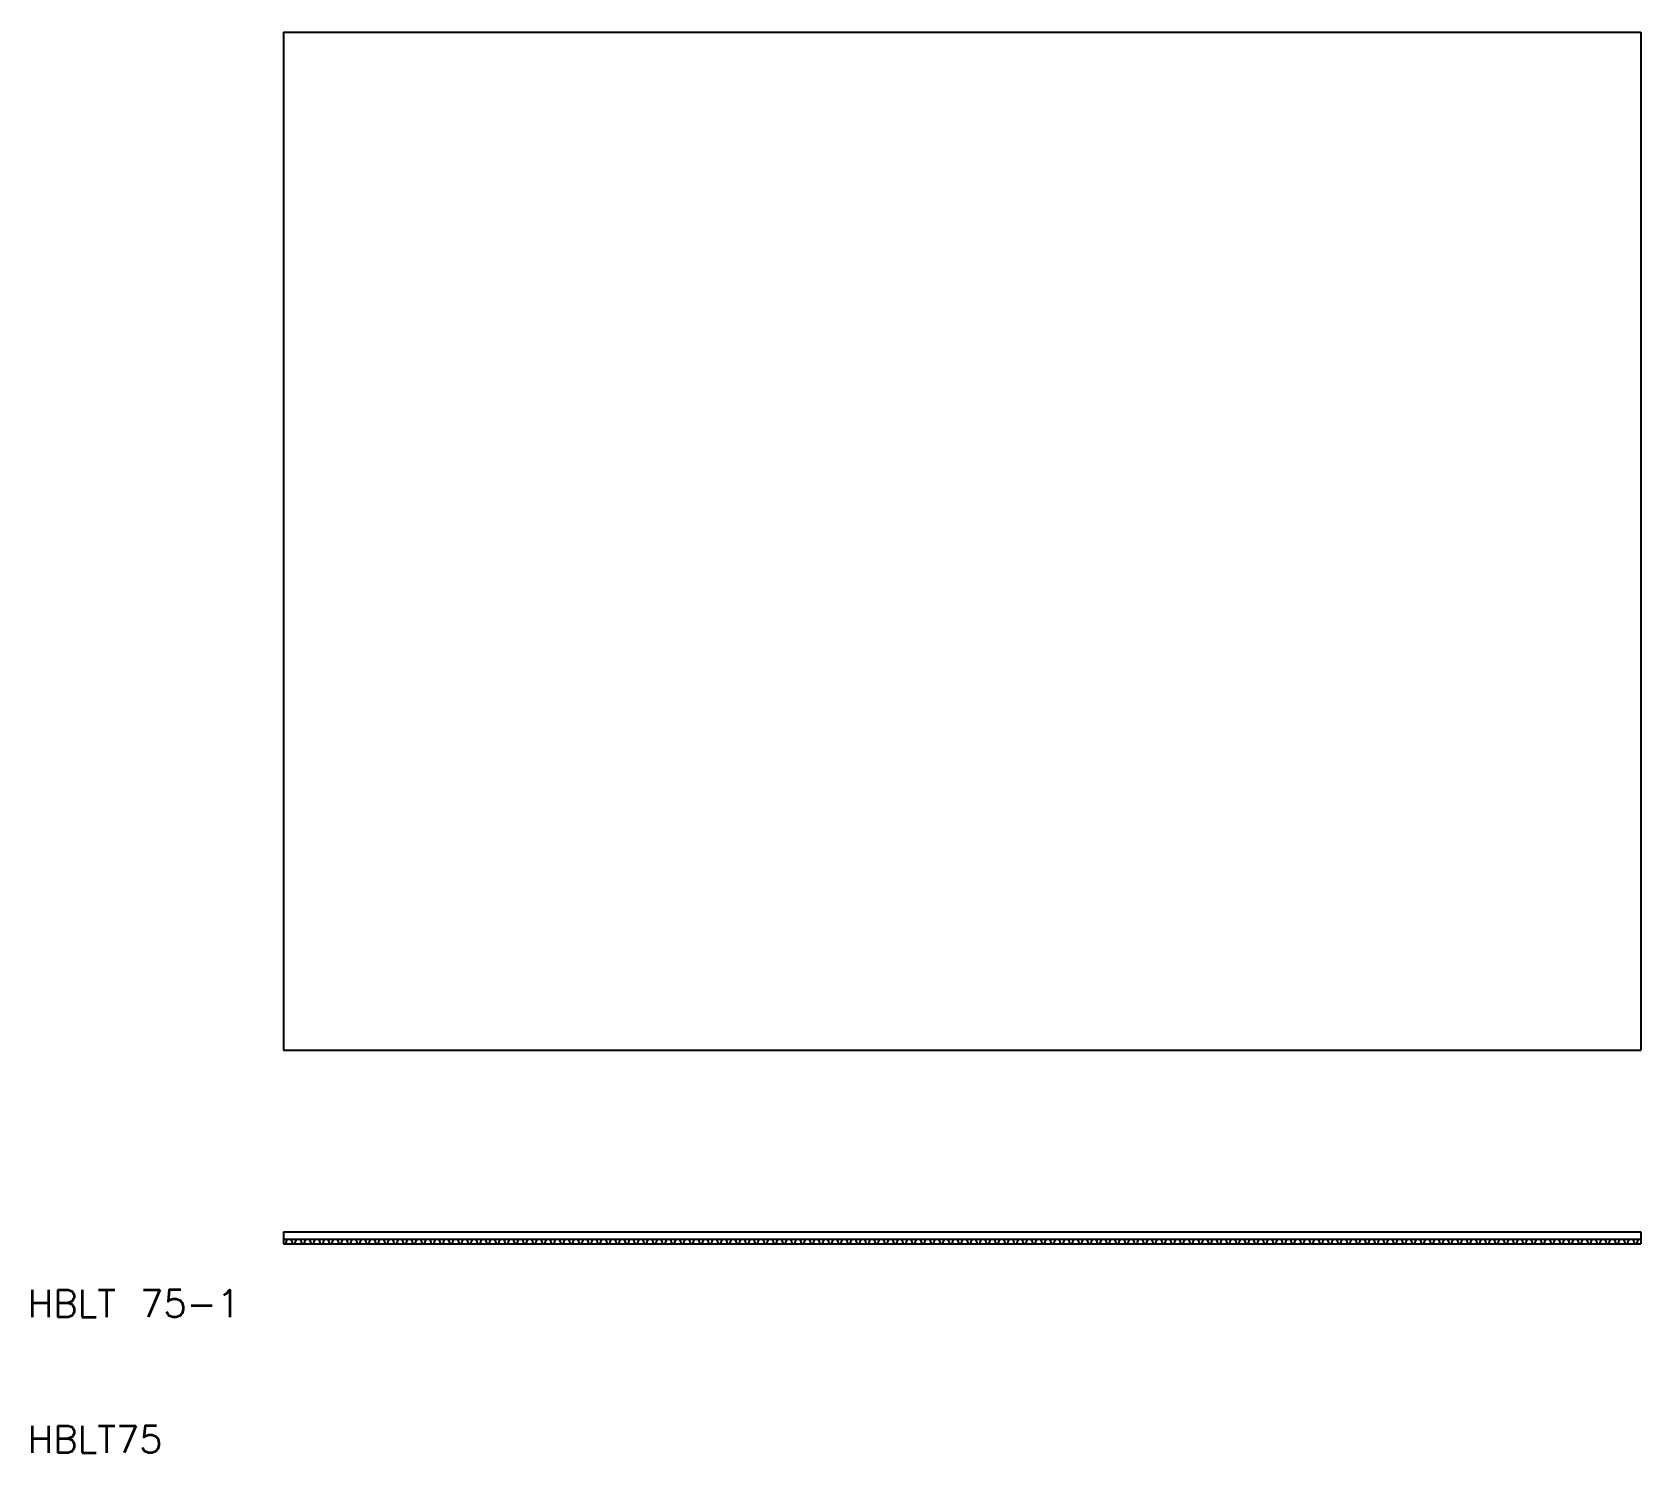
# Model space of a CAD drawing. Extents: x 10 to 129, y 10 to 115.
import ezdxf

# ---------------------------------------------------------------- set-up
doc = ezdxf.new("R2010")
doc.units = 0
doc.layers.get('0').update_dxf_attribs({"linetype": 'CONTINUOUS'})
doc.styles.get("Standard").update_dxf_attribs({"font": 'txt.shx', "bigfont": 'extfont.shx'})

msp = doc.modelspace()

# ---------------------------------------------------------------- linework, layer by layer
at = {"color": 7, "linetype": 'CONTINUOUS'}
for p, q in [((28.86, 114.67), (128.86, 114.67)), ((28.86, 114.67), (28.86, 39.67)), ((128.86, 114.67), (128.86, 39.67)), ((28.86, 39.67), (128.86, 39.67)), ((28.86, 26.29), (128.86, 26.29)), ((28.86, 26.29), (28.86, 25.39)), ((128.86, 26.29), (128.86, 25.39)), ((28.86, 25.73), (128.86, 25.73)), ((28.86, 25.39), (128.86, 25.39)), ((29.02, 25.39), (29.14, 25.73)), ((29.4, 25.73), (29.52, 25.39)), ((29.7, 25.39), (29.82, 25.73)), ((30.08, 25.73), (30.21, 25.39)), ((30.38, 25.39), (30.51, 25.73)), ((30.76, 25.73), (30.89, 25.39)), ((31.06, 25.39), (31.19, 25.73)), ((31.45, 25.73), (31.57, 25.39)), ((31.75, 25.39), (31.87, 25.73)), ((32.13, 25.73), (32.25, 25.39)), ((32.43, 25.39), (32.55, 25.73)), ((32.81, 25.73), (32.93, 25.39)), ((33.11, 25.39), (33.23, 25.73)), ((33.49, 25.73), (33.61, 25.39)), ((33.79, 25.39), (33.91, 25.73)), ((34.17, 25.73), (34.3, 25.39)), ((34.47, 25.39), (34.6, 25.73)), ((34.85, 25.73), (34.98, 25.39)), ((35.15, 25.39), (35.28, 25.73)), ((35.54, 25.73), (35.66, 25.39)), ((35.84, 25.39), (35.96, 25.73)), ((36.22, 25.73), (36.34, 25.39)), ((36.52, 25.39), (36.64, 25.73)), ((36.9, 25.73), (37.02, 25.39)), ((37.2, 25.39), (37.32, 25.73)), ((37.58, 25.73), (37.71, 25.39)), ((37.88, 25.39), (38.01, 25.73)), ((38.26, 25.73), (38.39, 25.39)), ((38.56, 25.39), (38.69, 25.73)), ((38.94, 25.73), (39.07, 25.39)), ((39.24, 25.39), (39.37, 25.73)), ((39.63, 25.73), (39.75, 25.39)), ((39.93, 25.39), (40.05, 25.73)), ((40.31, 25.73), (40.43, 25.39)), ((40.61, 25.39), (40.73, 25.73)), ((40.99, 25.73), (41.11, 25.39)), ((41.29, 25.39), (41.41, 25.73)), ((41.67, 25.73), (41.8, 25.39)), ((41.97, 25.39), (42.1, 25.73)), ((42.35, 25.73), (42.48, 25.39)), ((42.65, 25.39), (42.78, 25.73)), ((43.04, 25.73), (43.16, 25.39)), ((43.34, 25.39), (43.46, 25.73)), ((43.72, 25.73), (43.84, 25.39)), ((44.02, 25.39), (44.14, 25.73)), ((44.4, 25.73), (44.52, 25.39)), ((44.7, 25.39), (44.82, 25.73)), ((45.08, 25.73), (45.2, 25.39)), ((45.38, 25.39), (45.5, 25.73)), ((45.76, 25.73), (45.89, 25.39)), ((46.06, 25.39), (46.19, 25.73)), ((46.44, 25.73), (46.57, 25.39)), ((46.74, 25.39), (46.87, 25.73)), ((47.13, 25.73), (47.25, 25.39)), ((47.43, 25.39), (47.55, 25.73)), ((47.81, 25.73), (47.93, 25.39)), ((48.11, 25.39), (48.23, 25.73)), ((48.49, 25.73), (48.61, 25.39)), ((48.79, 25.39), (48.91, 25.73)), ((49.17, 25.73), (49.3, 25.39)), ((49.47, 25.39), (49.6, 25.73)), ((49.85, 25.73), (49.98, 25.39)), ((50.15, 25.39), (50.28, 25.73)), ((50.53, 25.73), (50.66, 25.39)), ((50.83, 25.39), (50.96, 25.73)), ((51.22, 25.73), (51.34, 25.39)), ((51.52, 25.39), (51.64, 25.73)), ((51.9, 25.73), (52.02, 25.39)), ((52.2, 25.39), (52.32, 25.73)), ((52.58, 25.73), (52.7, 25.39)), ((52.88, 25.39), (53, 25.73)), ((53.26, 25.73), (53.39, 25.39)), ((53.56, 25.39), (53.69, 25.73)), ((53.94, 25.73), (54.07, 25.39)), ((54.24, 25.39), (54.37, 25.73)), ((54.63, 25.73), (54.75, 25.39)), ((54.93, 25.39), (55.05, 25.73)), ((55.31, 25.73), (55.43, 25.39)), ((55.61, 25.39), (55.73, 25.73)), ((55.99, 25.73), (56.11, 25.39)), ((56.29, 25.39), (56.41, 25.73)), ((56.67, 25.73), (56.79, 25.39)), ((56.97, 25.39), (57.09, 25.73)), ((57.35, 25.73), (57.48, 25.39)), ((57.65, 25.39), (57.78, 25.73)), ((58.03, 25.73), (58.16, 25.39)), ((58.33, 25.39), (58.46, 25.73)), ((58.72, 25.73), (58.84, 25.39)), ((59.02, 25.39), (59.14, 25.73)), ((59.4, 25.73), (59.52, 25.39)), ((59.7, 25.39), (59.82, 25.73)), ((60.08, 25.73), (60.2, 25.39)), ((60.38, 25.39), (60.5, 25.73)), ((60.76, 25.73), (60.89, 25.39)), ((61.06, 25.39), (61.19, 25.73)), ((61.44, 25.73), (61.57, 25.39)), ((61.74, 25.39), (61.87, 25.73)), ((62.12, 25.73), (62.25, 25.39)), ((62.42, 25.39), (62.55, 25.73)), ((62.81, 25.73), (62.93, 25.39)), ((63.11, 25.39), (63.23, 25.73)), ((63.49, 25.73), (63.61, 25.39)), ((63.79, 25.39), (63.91, 25.73)), ((64.17, 25.73), (64.29, 25.39)), ((64.47, 25.39), (64.59, 25.73)), ((64.85, 25.73), (64.98, 25.39)), ((65.15, 25.39), (65.28, 25.73)), ((65.53, 25.73), (65.66, 25.39)), ((65.83, 25.39), (65.96, 25.73)), ((66.22, 25.73), (66.34, 25.39)), ((66.52, 25.39), (66.64, 25.73)), ((66.9, 25.73), (67.02, 25.39)), ((67.2, 25.39), (67.32, 25.73)), ((67.58, 25.73), (67.7, 25.39)), ((67.88, 25.39), (68, 25.73)), ((68.26, 25.73), (68.38, 25.39)), ((68.56, 25.39), (68.68, 25.73)), ((68.94, 25.73), (69.07, 25.39)), ((69.24, 25.39), (69.37, 25.73)), ((69.62, 25.73), (69.75, 25.39)), ((69.92, 25.39), (70.05, 25.73)), ((70.31, 25.73), (70.43, 25.39)), ((70.61, 25.39), (70.73, 25.73)), ((70.99, 25.73), (71.11, 25.39)), ((71.29, 25.39), (71.41, 25.73)), ((71.67, 25.73), (71.79, 25.39)), ((71.97, 25.39), (72.09, 25.73)), ((72.35, 25.73), (72.48, 25.39)), ((72.65, 25.39), (72.78, 25.73)), ((73.03, 25.73), (73.16, 25.39)), ((73.33, 25.39), (73.46, 25.73)), ((73.71, 25.73), (73.84, 25.39)), ((74.01, 25.39), (74.14, 25.73)), ((74.4, 25.73), (74.52, 25.39)), ((74.7, 25.39), (74.82, 25.73)), ((75.08, 25.73), (75.2, 25.39)), ((75.38, 25.39), (75.5, 25.73)), ((75.76, 25.73), (75.88, 25.39)), ((76.06, 25.39), (76.18, 25.73)), ((76.44, 25.73), (76.57, 25.39)), ((76.74, 25.39), (76.87, 25.73)), ((77.12, 25.73), (77.25, 25.39)), ((77.42, 25.39), (77.55, 25.73)), ((77.81, 25.73), (77.93, 25.39)), ((78.11, 25.39), (78.23, 25.73)), ((78.49, 25.73), (78.61, 25.39)), ((78.79, 25.39), (78.91, 25.73)), ((79.17, 25.73), (79.29, 25.39)), ((79.47, 25.39), (79.59, 25.73)), ((79.85, 25.73), (79.97, 25.39)), ((80.15, 25.39), (80.27, 25.73)), ((80.53, 25.73), (80.66, 25.39)), ((80.83, 25.39), (80.96, 25.73)), ((81.21, 25.73), (81.34, 25.39)), ((81.51, 25.39), (81.64, 25.73)), ((81.9, 25.73), (82.02, 25.39)), ((82.2, 25.39), (82.32, 25.73)), ((82.58, 25.73), (82.7, 25.39)), ((82.88, 25.39), (83, 25.73)), ((83.26, 25.73), (83.38, 25.39)), ((83.56, 25.39), (83.68, 25.73)), ((83.94, 25.73), (84.07, 25.39)), ((84.24, 25.39), (84.37, 25.73)), ((84.62, 25.73), (84.75, 25.39)), ((84.92, 25.39), (85.05, 25.73)), ((85.3, 25.73), (85.43, 25.39)), ((85.6, 25.39), (85.73, 25.73)), ((85.99, 25.73), (86.11, 25.39)), ((86.29, 25.39), (86.41, 25.73)), ((86.67, 25.73), (86.79, 25.39)), ((86.97, 25.39), (87.09, 25.73)), ((87.35, 25.73), (87.47, 25.39)), ((87.65, 25.39), (87.77, 25.73)), ((88.03, 25.73), (88.16, 25.39)), ((88.33, 25.39), (88.46, 25.73)), ((88.71, 25.73), (88.84, 25.39)), ((89.01, 25.39), (89.14, 25.73)), ((89.4, 25.73), (89.52, 25.39)), ((89.7, 25.39), (89.82, 25.73)), ((90.08, 25.73), (90.2, 25.39)), ((90.38, 25.39), (90.5, 25.73)), ((90.76, 25.73), (90.88, 25.39)), ((91.06, 25.39), (91.18, 25.73)), ((91.44, 25.73), (91.56, 25.39)), ((91.74, 25.39), (91.86, 25.73)), ((92.12, 25.73), (92.25, 25.39)), ((92.42, 25.39), (92.55, 25.73)), ((92.8, 25.73), (92.93, 25.39)), ((93.1, 25.39), (93.23, 25.73)), ((93.49, 25.73), (93.61, 25.39)), ((93.79, 25.39), (93.91, 25.73)), ((94.17, 25.73), (94.29, 25.39)), ((94.47, 25.39), (94.59, 25.73)), ((94.85, 25.73), (94.97, 25.39)), ((95.15, 25.39), (95.27, 25.73)), ((95.53, 25.73), (95.66, 25.39)), ((95.83, 25.39), (95.96, 25.73)), ((96.21, 25.73), (96.34, 25.39)), ((96.51, 25.39), (96.64, 25.73)), ((96.89, 25.73), (97.02, 25.39)), ((97.19, 25.39), (97.32, 25.73)), ((97.58, 25.73), (97.7, 25.39)), ((97.88, 25.39), (98, 25.73)), ((98.26, 25.73), (98.38, 25.39)), ((98.56, 25.39), (98.68, 25.73)), ((98.94, 25.73), (99.06, 25.39)), ((99.24, 25.39), (99.36, 25.73)), ((99.62, 25.73), (99.75, 25.39)), ((99.92, 25.39), (100.05, 25.73)), ((100.3, 25.73), (100.43, 25.39)), ((100.6, 25.39), (100.73, 25.73)), ((100.99, 25.73), (101.11, 25.39)), ((101.29, 25.39), (101.41, 25.73)), ((101.67, 25.73), (101.79, 25.39)), ((101.97, 25.39), (102.09, 25.73)), ((102.35, 25.73), (102.47, 25.39)), ((102.65, 25.39), (102.77, 25.73)), ((103.03, 25.73), (103.15, 25.39)), ((103.33, 25.39), (103.45, 25.73)), ((103.71, 25.73), (103.84, 25.39)), ((104.01, 25.39), (104.14, 25.73)), ((104.39, 25.73), (104.52, 25.39)), ((104.69, 25.39), (104.82, 25.73)), ((105.08, 25.73), (105.2, 25.39)), ((105.38, 25.39), (105.5, 25.73)), ((105.76, 25.73), (105.88, 25.39)), ((106.06, 25.39), (106.18, 25.73)), ((106.44, 25.73), (106.56, 25.39)), ((106.74, 25.39), (106.86, 25.73)), ((107.12, 25.73), (107.25, 25.39)), ((107.42, 25.39), (107.55, 25.73)), ((107.8, 25.73), (107.93, 25.39)), ((108.1, 25.39), (108.23, 25.73)), ((108.48, 25.73), (108.61, 25.39)), ((108.78, 25.39), (108.91, 25.73)), ((109.17, 25.73), (109.29, 25.39)), ((109.47, 25.39), (109.59, 25.73)), ((109.85, 25.73), (109.97, 25.39)), ((110.15, 25.39), (110.27, 25.73)), ((110.53, 25.73), (110.65, 25.39)), ((110.83, 25.39), (110.95, 25.73)), ((111.21, 25.73), (111.34, 25.39)), ((111.51, 25.39), (111.64, 25.73)), ((111.89, 25.73), (112.02, 25.39)), ((112.19, 25.39), (112.32, 25.73)), ((112.58, 25.73), (112.7, 25.39)), ((112.88, 25.39), (113, 25.73)), ((113.26, 25.73), (113.38, 25.39)), ((113.56, 25.39), (113.68, 25.73)), ((113.94, 25.73), (114.06, 25.39)), ((114.24, 25.39), (114.36, 25.73)), ((114.62, 25.73), (114.74, 25.39)), ((114.92, 25.39), (115.04, 25.73)), ((115.3, 25.73), (115.43, 25.39)), ((115.6, 25.39), (115.73, 25.73)), ((115.98, 25.73), (116.11, 25.39)), ((116.28, 25.39), (116.41, 25.73)), ((116.67, 25.73), (116.79, 25.39)), ((116.97, 25.39), (117.09, 25.73)), ((117.35, 25.73), (117.47, 25.39)), ((117.65, 25.39), (117.77, 25.73)), ((118.03, 25.73), (118.15, 25.39)), ((118.33, 25.39), (118.45, 25.73)), ((118.71, 25.73), (118.84, 25.39)), ((119.01, 25.39), (119.14, 25.73)), ((119.39, 25.73), (119.52, 25.39)), ((119.69, 25.39), (119.82, 25.73)), ((120.07, 25.73), (120.2, 25.39)), ((120.37, 25.39), (120.5, 25.73)), ((120.76, 25.73), (120.88, 25.39)), ((121.06, 25.39), (121.18, 25.73)), ((121.44, 25.73), (121.56, 25.39)), ((121.74, 25.39), (121.86, 25.73)), ((122.12, 25.73), (122.24, 25.39)), ((122.42, 25.39), (122.54, 25.73)), ((122.8, 25.73), (122.93, 25.39)), ((123.1, 25.39), (123.23, 25.73)), ((123.48, 25.73), (123.61, 25.39)), ((123.78, 25.39), (123.91, 25.73)), ((124.17, 25.73), (124.29, 25.39)), ((124.47, 25.39), (124.59, 25.73)), ((124.85, 25.73), (124.97, 25.39)), ((125.15, 25.39), (125.27, 25.73)), ((125.53, 25.73), (125.65, 25.39)), ((125.83, 25.39), (125.95, 25.73)), ((126.21, 25.73), (126.33, 25.39)), ((126.51, 25.39), (126.63, 25.73)), ((126.89, 25.73), (127.02, 25.39)), ((127.19, 25.39), (127.32, 25.73)), ((127.57, 25.73), (127.7, 25.39)), ((127.87, 25.39), (128, 25.73)), ((128.26, 25.73), (128.38, 25.39)), ((128.56, 25.39), (128.68, 25.73))]:
    msp.add_line(p, q, dxfattribs=at)

# ---------------------------------------------------------------- texts
for s, p in [('HBLT 75-1', (10, 20)), ('HBLT75', (10, 10))]:
    msp.add_text(s, height=2, dxfattribs=at).set_placement(p)

doc.saveas('drawing.dxf')
